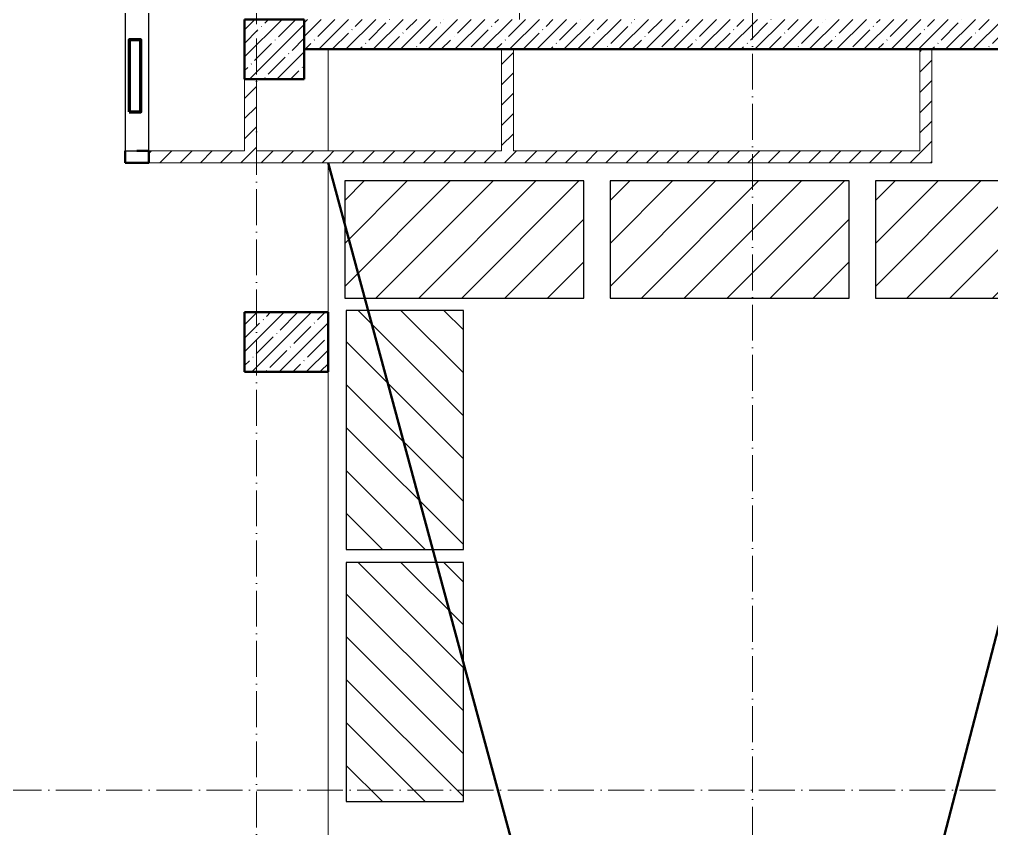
# Model space of a CAD drawing. Header units: millimetres. Extents: x -356862 to 418287, y 0 to 839748.
# Drawn here: x 233795 to 241930, y 534276 to 541047 of the extents above; entities that cross this region are included whole.
import ezdxf

# ---------------------------------------------------------------- set-up
doc = ezdxf.new("R2010")
doc.units = ezdxf.units.MM
doc.linetypes.add('50_200_ШТРИХ_1Т_ш5_п1_п1_', pattern=[700, 500, -100, 0, -100])
for name, color, linetype, lineweight in [('0) строит. леса', 20, 'Continuous', 30), ('9.7) Заделка 956 шт', 6, 'Continuous', 158), ('A-DETL-____-OTLN-1', 7, 'Continuous', 50), ('A-FLOR-____-OTLN', 7, 'Continuous', 9), ('A-WALL-____-MCUT-2', 7, 'Continuous', 50), ('A-WALL-____-PATT-1', 7, 'Continuous', 9), ('A-WALL-FNSH-MCUT-1', 7, 'Continuous', 9), ('S-COLS-____-MCUT', 7, 'Continuous', 50), ('S-COLS-____-OTLN', 7, 'Continuous', 9), ('S-GRID-____-OTLN-1', 7, '50_200_ШТРИХ_1Т_ш5_п1_п1_', 9)]:
    doc.layers.add(name, color=color, linetype=linetype, lineweight=lineweight)
pattern_1 = [(45, (142429.06, 459015.94), (-84.85281, 84.85281), [])]

# ---------------------------------------------------------------- blocks, each defined once
blk = doc.blocks.new('BSC_Колонна _Прямоугольная - 500х700-V101-АР1_План отверстий 3 этажа в осях 1-64_Ю-ЯЯ')
at = {"layer": 'S-COLS-____-OTLN'}
h = blk.add_hatch(dxfattribs=at)
h.set_pattern_fill('FP_106', color=256, style=0, pattern_type=2)
h.set_pattern_definition([(315, (-79331.04, 93600), (114.04925, 114.04925), []), (315, (-79331.04, 93485.95), (114.04925, 114.04925), [201.613, -40.323, 3.353, -36.97])])
h.paths.add_polyline_path([(-250, -350), (250, -350), (250, 350), (-250, 350)], flags=0)
at = {"layer": 'S-COLS-____-MCUT'}
for p, q in [((250, 350), (-250, 350)), ((-250, 350), (-250, -350)), ((250, -350), (250, 350)), ((-250, -350), (250, -350))]:
    blk.add_line(p, q, dxfattribs=at)
blk = doc.blocks.new('BSC_Колонна _Прямоугольная - 500х500-V147-АР1_План отверстий 3 этажа в осях 1-64_Ю-ЯЯ')
at = {"layer": 'S-COLS-____-OTLN'}
h = blk.add_hatch(dxfattribs=at)
h.set_pattern_fill('FP_153', color=256, style=0, pattern_type=2)
h.set_pattern_definition([(135, (81781.04, -93500), (-114.04925, -114.04925), []), (135, (81781.04, -93385.95), (-114.04925, -114.04925), [201.613, -40.323, 3.353, -36.97])])
h.paths.add_polyline_path([(250, 250), (-250, 250), (-250, -250), (250, -250)], flags=0)
at = {"layer": 'S-COLS-____-MCUT'}
for p, q in [((250, 250), (-250, 250)), ((-250, 250), (-250, -250)), ((250, -250), (250, 250)), ((-250, -250), (250, -250))]:
    blk.add_line(p, q, dxfattribs=at)
blk = doc.blocks.new('BSC_Колонна _Прямоугольная1 - 200х100 _металл_-V212-АР1_План отверстий 3 этажа в осях 1-64_Ю-ЯЯ')
at = {"layer": 'S-COLS-____-MCUT'}
for p, q in [((-100, 50), (-100, -50)), ((100, 50), (0, 50)), ((100, -50), (100, 50)), ((-100, -50), (100, -50))]:
    blk.add_line(p, q, dxfattribs=at)

msp = doc.modelspace()

# ---------------------------------------------------------------- hatches: boundary and pattern name
at = {"layer": '0) строит. леса'}
h = msp.add_hatch(dxfattribs=at)
h.set_pattern_fill('ANSI31', color=256, scale=80)
h.set_pattern_definition([(45, (236957.8, 684733.78), (-179.60512, 179.60512), [])])
h.paths.add_polyline_path([(236517.5807, 538715.278), (238517.5807, 538715.278), (238517.5807, 539695.278), (236517.5807, 539695.278)])
h = msp.add_hatch(dxfattribs=at)
h.set_pattern_fill('ANSI31', color=256, scale=80)
h.set_pattern_definition([(45, (239178.9, 684733.78), (-179.60512, 179.60512), [])])
h.paths.add_polyline_path([(238738.6668, 538715.278), (240738.6668, 538715.278), (240738.6668, 539695.278), (238738.6668, 539695.278)])
h = msp.add_hatch(dxfattribs=at)
h.set_pattern_fill('ANSI31', color=256, scale=80)
h.set_pattern_definition([(45, (241399.98, 684733.78), (-179.60512, 179.60512), [])])
h.paths.add_polyline_path([(240959.7529, 538715.278), (242959.7529, 538715.278), (242959.7529, 539695.278), (240959.7529, 539695.278)])
h = msp.add_hatch(dxfattribs=at)
h.set_pattern_fill('ANSI31', color=256, scale=80, angle=-90)
h.set_pattern_definition([(315, (382548.66, 538171.57), (179.60512, 179.60512), [])])
h.paths.add_polyline_path([(236530.1605, 538611.7981), (236530.1605, 536611.7981), (237510.1605, 536611.7981), (237510.1605, 538611.7981)])
h = msp.add_hatch(dxfattribs=at)
h.set_pattern_fill('ANSI31', color=256, scale=80, angle=-90)
h.set_pattern_definition([(315, (382548.66, 536062.12), (179.60512, 179.60512), [])])
h.paths.add_polyline_path([(236530.1605, 536502.3506), (236530.1605, 534502.3506), (237510.1605, 534502.3506), (237510.1605, 536502.3506)])
at = {"layer": 'A-WALL-____-PATT-1'}
h = msp.add_hatch(dxfattribs=at)
h.set_pattern_fill('FP_12', color=256, style=0, pattern_type=2)
h.set_pattern_definition([(45, (142429.06, 459015.94), (-114.04925, 114.04925), []), (45, (142543.1, 459015.94), (-114.04925, 114.04925), [201.612, -40.322, 3.353, -36.97])])
h.paths.add_polyline_path([(243179.0567, 540796.983), (243179.0567, 541046.983), (236179.0567, 541046.983), (236179.0567, 540796.983), (241393.0309, 540796.983)], flags=0)
h = msp.add_hatch(dxfattribs=at)
h.set_pattern_fill('FP_7', color=256, style=0, pattern_type=2)
h.set_pattern_definition(pattern_1)
h.paths.add_polyline_path([(237929.0567, 539946.983), (237929.0567, 540796.983), (237829.0567, 540796.983), (237829.0567, 539946.983), (237858.1023, 539946.983)], flags=0)
h = msp.add_hatch(dxfattribs=at)
h.set_pattern_fill('FP_7', color=256, style=0, pattern_type=2)
h.set_pattern_definition(pattern_1)
h.paths.add_polyline_path([(241329.0567, 539946.983), (241429.0567, 539946.983), (241429.0567, 540796.983), (241329.0567, 540796.983)], flags=0)
h = msp.add_hatch(dxfattribs=at)
h.set_pattern_fill('FP_7', color=256, style=0, pattern_type=2)
h.set_pattern_definition(pattern_1)
h.paths.add_polyline_path([(235779.0567, 539946.983), (235779.0567, 540546.983), (235679.0567, 540546.983), (235679.0567, 539946.983)], flags=0)
h = msp.add_hatch(dxfattribs=at)
h.set_pattern_fill('FP_7', color=256, style=0, pattern_type=2)
h.set_pattern_definition(pattern_1)
h.paths.add_polyline_path([(234879.0567, 539846.983), (236379.0567, 539846.983), (236379.0567, 539946.983), (234879.0567, 539946.983), (234879.0567, 539858.0941)], flags=0)
h = msp.add_hatch(dxfattribs=at)
h.set_pattern_fill('FP_7', color=256, style=0, pattern_type=2)
h.set_pattern_definition(pattern_1)
h.paths.add_polyline_path([(241429.0567, 539846.983), (241429.0567, 539946.983), (236379.0567, 539946.983), (236379.0567, 539846.983), (241393.0309, 539846.983)], flags=0)

# ---------------------------------------------------------------- linework, layer by layer
msp.add_lwpolyline([(234679.0567, 539946.983), (234879.0567, 539946.983), (234879.0567, 541246.983), (234679.0567, 541246.983)], close=True)
at = {"layer": '0) строит. леса'}
for points in [[(236517.5807, 538715.278), (238517.5807, 538715.278), (238517.5807, 539695.278), (236517.5807, 539695.278)], [(238738.6668, 538715.278), (240738.6668, 538715.278), (240738.6668, 539695.278), (238738.6668, 539695.278)], [(240959.7529, 538715.278), (242959.7529, 538715.278), (242959.7529, 539695.278), (240959.7529, 539695.278)], [(236530.1605, 538611.7981), (236530.1605, 536611.7981), (237510.1605, 536611.7981), (237510.1605, 538611.7981)], [(236530.1605, 536502.3506), (236530.1605, 534502.3506), (237510.1605, 534502.3506), (237510.1605, 536502.3506)]]:
    msp.add_lwpolyline(points, close=True, dxfattribs=at)
at = {"layer": '9.7) Заделка 956 шт'}
msp.add_lwpolyline([(234714.7975, 540274.1123), (234811.7975, 540274.1123), (234811.7975, 540877.1123), (234714.7975, 540877.1123)], close=True, dxfattribs=at)
at = {"layer": 'A-DETL-____-OTLN-1'}
for p, q in [((236379.0567, 514396.983), (243179.0567, 540546.983)), ((236379.0567, 539846.983), (243179.0567, 514696.983))]:
    msp.add_line(p, q, dxfattribs=at)
at = {"layer": 'A-FLOR-____-OTLN'}
for p, q in [((237979.0567, 541046.983), (237979.0567, 541776.983)), ((236379.0567, 539946.983), (236379.0567, 540796.983)), ((236379.0567, 538596.983), (236379.0567, 539846.983)), ((236379.0567, 532746.983), (236379.0567, 538096.983)), ((236379.0567, 532746.983), (236379.0567, 538096.983))]:
    msp.add_line(p, q, dxfattribs=at)
at = {"layer": 'A-WALL-____-MCUT-2'}
msp.add_line((236179.0567, 540796.983), (243179.0567, 540796.983), dxfattribs=at)
at = {"layer": 'A-WALL-FNSH-MCUT-1'}
for p, q in [((237829.0567, 540796.983), (237829.0567, 539946.983)), ((237929.0567, 539946.983), (237929.0567, 540796.983)), ((241329.0567, 540796.983), (241329.0567, 539946.983)), ((241429.0567, 540796.983), (241329.0567, 540796.983)), ((241429.0567, 539846.983), (241429.0567, 540796.983)), ((235679.0567, 540546.983), (235679.0567, 539946.983)), ((235779.0567, 539946.983), (235779.0567, 540546.983)), ((235679.0567, 539946.983), (234879.0567, 539946.983)), ((237829.0567, 539946.983), (235779.0567, 539946.983)), ((241329.0567, 539946.983), (237929.0567, 539946.983)), ((234879.0567, 539846.983), (241429.0567, 539846.983))]:
    msp.add_line(p, q, dxfattribs=at)
at = {"layer": 'S-GRID-____-OTLN-1', "color": 251, "ltscale": 0.6, "true_color": 0x636466}
for p, q in [((235779.0567, 498996.983), (235779.0567, 549908.7924)), ((239929.0567, 508532.6233), (239929.0567, 549908.7924)), ((191671.0744, 534596.983), (246503.4633, 534596.983))]:
    msp.add_line(p, q, dxfattribs=at)

# ---------------------------------------------------------------- block references
at = {"layer": 'S-COLS-____-OTLN'}
for name, p, rotation in [('BSC_Колонна _Прямоугольная - 500х500-V147-АР1_План отверстий 3 этажа в осях 1-64_Ю-ЯЯ', (235929.0567, 540796.983), 269.9999999999997), ('BSC_Колонна _Прямоугольная - 500х700-V101-АР1_План отверстий 3 этажа в осях 1-64_Ю-ЯЯ', (236029.0567, 538346.983), 89.9999999999999)]:
    msp.add_blockref(name, p, dxfattribs=dict(at, rotation=rotation))
msp.add_blockref('BSC_Колонна _Прямоугольная1 - 200х100 _металл_-V212-АР1_План отверстий 3 этажа в осях 1-64_Ю-ЯЯ', (234779.0567, 539896.983), dxfattribs=at)

doc.saveas('drawing.dxf')
